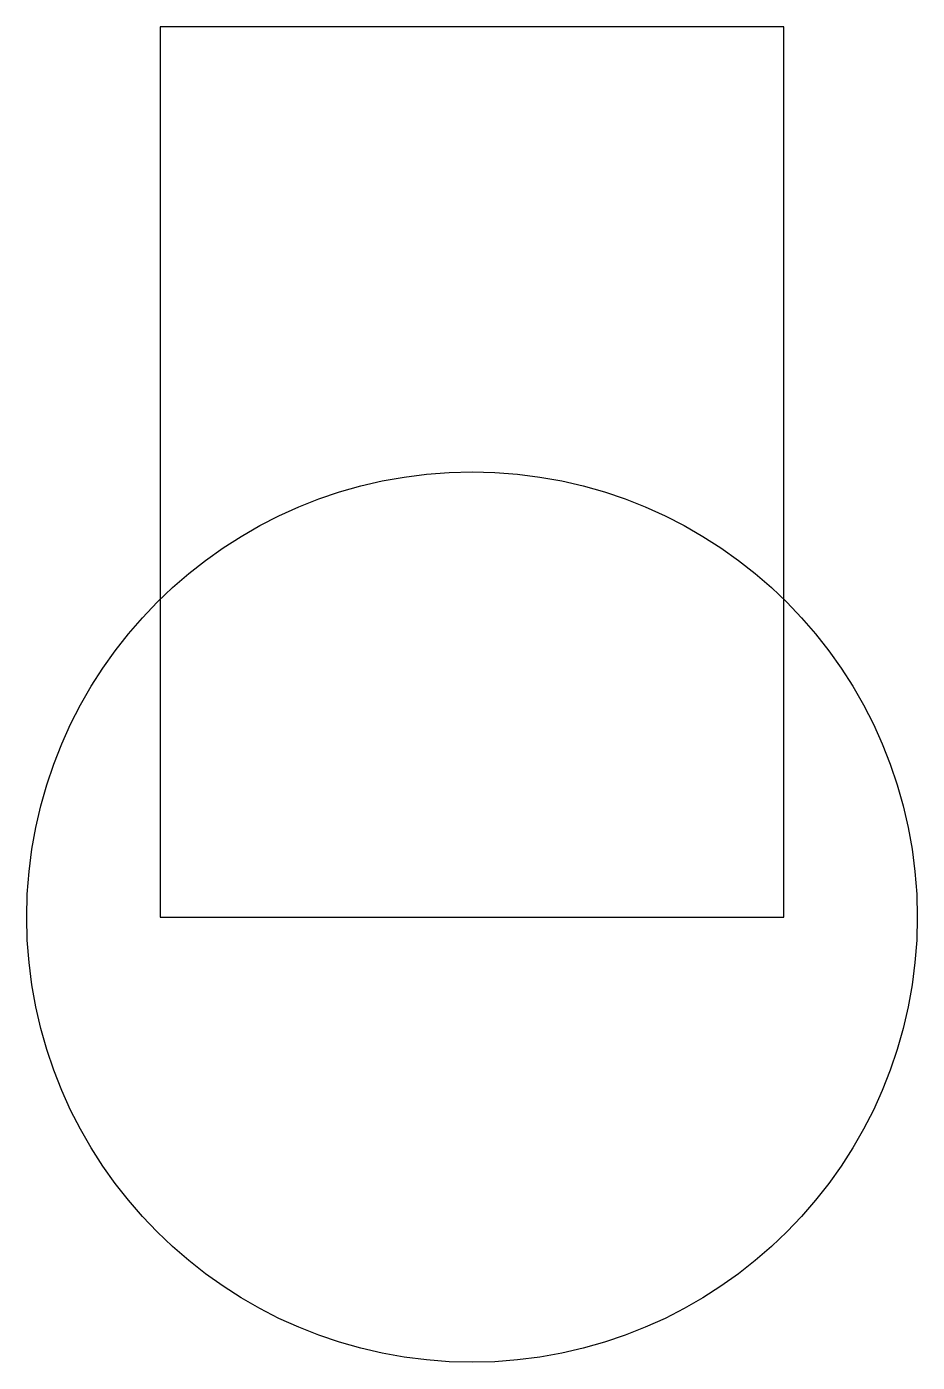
# Model space of a CAD drawing. Header units: centimetres. Extents: x 55 to 65, y 55 to 70.
import ezdxf

# ---------------------------------------------------------------- set-up
doc = ezdxf.new("R2010")
doc.units = ezdxf.units.CM
doc.layers.add('schita', color=7, linetype='Continuous')

# ---------------------------------------------------------------- blocks, each defined once
blk = doc.blocks.new('roata2_3d')
at = {"layer": 'schita', "ltscale": 0.2}
blk.add_circle((60, 60), 5, dxfattribs=at)

msp = doc.modelspace()

# ---------------------------------------------------------------- linework, layer by layer
at = {"layer": 'schita', "ltscale": 0.2}
for p, q in [((63.5, 70), (56.5, 70)), ((56.5, 70), (56.5, 60)), ((63.5, 60), (63.5, 70)), ((56.5, 60), (60, 60)), ((60, 60), (63.5, 60))]:
    msp.add_line(p, q, dxfattribs=at)
msp.add_circle((60, 60), 5, dxfattribs=at)

# ---------------------------------------------------------------- block references
msp.add_blockref('roata2_3d', (0, 0), dxfattribs=at)

doc.saveas('drawing.dxf')
